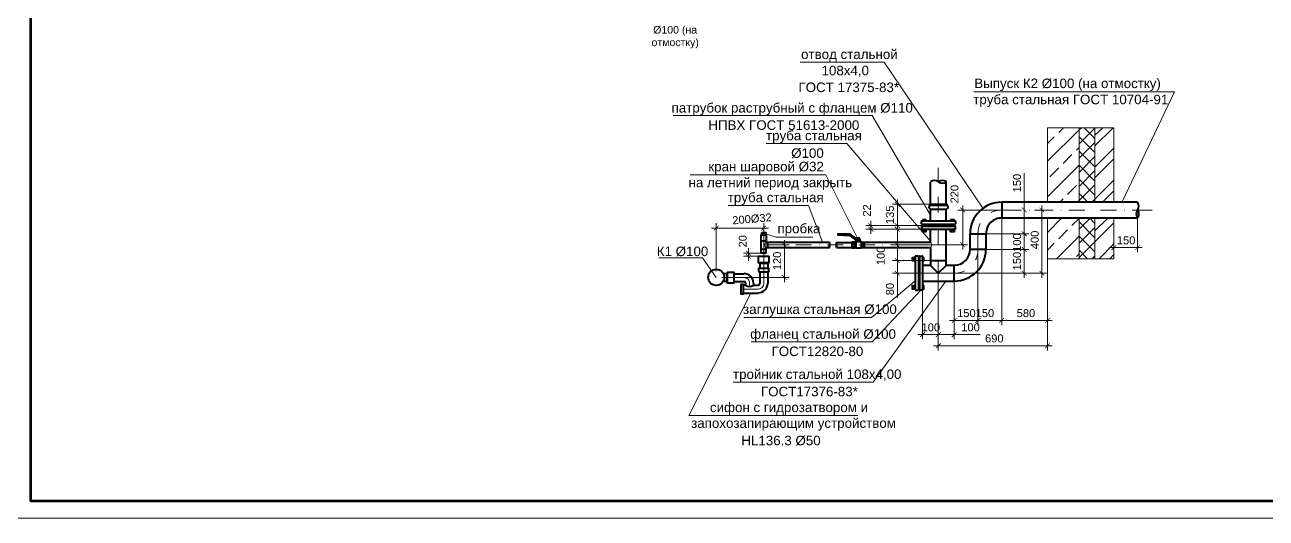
# Model space of a CAD drawing. Header units: millimetres. Extents: x -10178924 to 11692288, y -947381 to 58396.
# Drawn here: x -160827 to -124440, y -25808 to -11324 of the extents above; entities that cross this region are included whole.
import ezdxf

# ---------------------------------------------------------------- set-up
doc = ezdxf.new("R2010")
doc.units = ezdxf.units.MM
for name, color, linetype, true_color in [('PDF _!ВК_надписи', 7, 'Continuous', 0xffffff), ('PDF _PDF _АР_Стены_кирпич', 7, 'Continuous', 0x535353), ('PDF _PDF _АР_Стены_монолит', 7, 'Continuous', 0x535353), ('PDF _PDF _АР_Стены_утеплитель', 7, 'Continuous', 0x535353), ('PDF _PDF _АР_Штрих', 7, 'Continuous', 0x535353), ('PDF _PDF _ВК', 7, 'Continuous', 0x007eff), ('PDF _PDF _Выноски вода', 7, 'Continuous', 0x535353), ('PDF _PDF _КАНАЛИЗАЦИЯ', 7, 'Continuous', 0xb82d00)]:
    doc.layers.add(name, color=color, linetype=linetype, true_color=true_color)
doc.layers.add('PDF _0', color=7, linetype='Continuous', lineweight=9)
doc.layers.add('PDF _Текст', color=7, linetype='Continuous', lineweight=5)
for name, color, linetype in [('PDF _PDF _0', 7, 'Continuous'), ('PDF _PDF __надписи ВК', 7, 'Continuous'), ('PDF _PDF __привязка', 7, 'Continuous')]:
    doc.layers.add(name, color=color, linetype=linetype)
doc.styles.add('PDF ArialMT', font='arial.ttf')

msp = doc.modelspace()

# ---------------------------------------------------------------- linework, layer by layer
at = {"layer": 'PDF _!ВК_надписи', "color": 7, "linetype": 'Continuous', "lineweight": 60, "elevation": -2956.2}
msp.add_lwpolyline([(-44253.2, 57790.7), (-44253.2, -25308.1), (-160653.6, -25308.1), (-160653.6, 57790.7)], close=True, dxfattribs=at)
at = {"layer": 'PDF _0', "color": 18, "linetype": 'Continuous', "lineweight": 0, "true_color": 0x000000}
msp.add_line((-43753.6, -25807.6, -2956.2), (-162651.8, -25807.6, -2956.2), dxfattribs=at)
at = {"layer": 'PDF _PDF _0', "transparency": 33554559}
for points in [[(-135174.6, -16659.2, -2956.2), (-135332.4, -16532, -2956.2), (-135312, -16516.7, -2956.2)], [(-135189.9, -16669.4, -2956.2), (-135174.6, -16659.2, -2956.2), (-135332.4, -16532, -2956.2)], [(-133261.4, -16822, -2956.2), (-133414.1, -16699.9, -2956.2), (-133398.8, -16684.7, -2956.2)], [(-133271.6, -16837.3, -2956.2), (-133261.4, -16822, -2956.2), (-133414.1, -16699.9, -2956.2)], [(-131455, -16822, -2956.2), (-131607.7, -16699.9, -2956.2), (-131592.4, -16684.7, -2956.2)], [(-131470.3, -16837.3, -2956.2), (-131455, -16822, -2956.2), (-131607.7, -16699.9, -2956.2)], [(-130936, -16822, -2956.2), (-131088.7, -16699.9, -2956.2), (-131078.5, -16684.7, -2956.2)], [(-130951.3, -16837.3, -2956.2), (-130936, -16822, -2956.2), (-131088.7, -16699.9, -2956.2)], [(-140497, -17213.8, -2956.2), (-140619.2, -17366.5, -2956.2), (-140634.4, -17351.2, -2956.2)], [(-140481.8, -17229.1, -2956.2), (-140497, -17213.8, -2956.2), (-140619.2, -17366.5, -2956.2)], [(-139245.3, -17351.2, -2956.2), (-139230, -17366.5, -2956.2), (-139107.9, -17213.8, -2956.2)], [(-139230, -17366.5, -2956.2), (-139107.9, -17213.8, -2956.2), (-139092.7, -17229.1, -2956.2)], [(-136090.5, -17147.7, -2956.2), (-136110.9, -17157.9, -2956.2), (-135953.1, -17285.1, -2956.2)], [(-136110.9, -17157.9, -2956.2), (-135953.1, -17285.1, -2956.2), (-135968.4, -17300.3, -2956.2)], [(-135953.1, -17386.9, -2956.2), (-136110.9, -17259.6, -2956.2), (-136090.5, -17244.4, -2956.2)], [(-135968.4, -17402.1, -2956.2), (-135953.1, -17386.9, -2956.2), (-136110.9, -17259.6, -2956.2)], [(-135312, -17147.7, -2956.2), (-135332.4, -17157.9, -2956.2), (-135174.6, -17285.1, -2956.2)], [(-135332.4, -17157.9, -2956.2), (-135174.6, -17285.1, -2956.2), (-135189.9, -17300.3, -2956.2)], [(-135174.6, -17386.9, -2956.2), (-135332.4, -17259.6, -2956.2), (-135312, -17244.4, -2956.2)], [(-135189.9, -17402.1, -2956.2), (-135174.6, -17386.9, -2956.2), (-135332.4, -17259.6, -2956.2)], [(-131592.4, -17381.8, -2956.2), (-131607.7, -17397, -2956.2), (-131455, -17519.1, -2956.2)], [(-131455, -17519.1, -2956.2), (-131607.7, -17397, -2956.2), (-131592.4, -17381.8, -2956.2)], [(-131607.7, -17397, -2956.2), (-131455, -17519.1, -2956.2), (-131470.3, -17534.4, -2956.2)], [(-131470.3, -17534.4, -2956.2), (-131455, -17519.1, -2956.2), (-131607.7, -17397, -2956.2)], [(-138487.1, -17849.9, -2956.2), (-138639.8, -17722.7, -2956.2), (-138624.5, -17707.4, -2956.2)], [(-138497.3, -17865.2, -2956.2), (-138487.1, -17849.9, -2956.2), (-138639.8, -17722.7, -2956.2)], [(-135174.6, -17849.9, -2956.2), (-135332.4, -17722.7, -2956.2), (-135312, -17707.4, -2956.2)], [(-135312, -17707.4, -2956.2), (-135332.4, -17722.7, -2956.2), (-135174.6, -17849.9, -2956.2)], [(-135189.9, -17865.2, -2956.2), (-135174.6, -17849.9, -2956.2), (-135332.4, -17722.7, -2956.2)], [(-135332.4, -17722.7, -2956.2), (-135174.6, -17849.9, -2956.2), (-135189.9, -17865.2, -2956.2)], [(-133398.8, -17702.3, -2956.2), (-133414.1, -17717.6, -2956.2), (-133261.4, -17844.8, -2956.2)], [(-133414.1, -17717.6, -2956.2), (-133261.4, -17844.8, -2956.2), (-133271.6, -17860.1, -2956.2)], [(-128839.6, -17788.8, -2956.2), (-128961.7, -17941.5, -2956.2), (-128982.1, -17926.2, -2956.2)], [(-128824.4, -17799, -2956.2), (-128839.6, -17788.8, -2956.2), (-128961.7, -17941.5, -2956.2)], [(-128285, -17926.2, -2956.2), (-128274.8, -17941.5, -2956.2), (-128147.6, -17788.8, -2956.2)], [(-128274.8, -17941.5, -2956.2), (-128147.6, -17788.8, -2956.2), (-128132.3, -17799, -2956.2)], [(-139677.8, -17946.6, -2956.2), (-139693.1, -17966.9, -2956.2), (-139540.4, -18089, -2956.2)], [(-139693.1, -17966.9, -2956.2), (-139540.4, -18089, -2956.2), (-139555.7, -18104.3, -2956.2)], [(-139540.4, -18180.6, -2956.2), (-139693.1, -18058.5, -2956.2), (-139677.8, -18043.2, -2956.2)], [(-139555.7, -18195.9, -2956.2), (-139540.4, -18180.6, -2956.2), (-139693.1, -18058.5, -2956.2)], [(-135174.6, -18307.8, -2956.2), (-135332.4, -18185.7, -2956.2), (-135312, -18170.5, -2956.2)], [(-135312, -18170.5, -2956.2), (-135332.4, -18185.7, -2956.2), (-135174.6, -18307.8, -2956.2)], [(-135189.9, -18323.1, -2956.2), (-135174.6, -18307.8, -2956.2), (-135332.4, -18185.7, -2956.2)], [(-135332.4, -18185.7, -2956.2), (-135174.6, -18307.8, -2956.2), (-135189.9, -18323.1, -2956.2)], [(-131455, -17987.3, -2956.2), (-131607.7, -17860.1, -2956.2), (-131592.4, -17844.8, -2956.2)], [(-131592.4, -17844.8, -2956.2), (-131607.7, -17860.1, -2956.2), (-131455, -17987.3, -2956.2)], [(-131470.3, -17997.5, -2956.2), (-131455, -17987.3, -2956.2), (-131607.7, -17860.1, -2956.2)], [(-131607.7, -17860.1, -2956.2), (-131455, -17987.3, -2956.2), (-131470.3, -17997.5, -2956.2)], [(-135312, -18541.9, -2956.2), (-135332.4, -18557.2, -2956.2), (-135174.6, -18679.3, -2956.2)], [(-135332.4, -18557.2, -2956.2), (-135174.6, -18679.3, -2956.2), (-135189.9, -18694.6, -2956.2)], [(-131592.4, -18541.9, -2956.2), (-131607.7, -18557.2, -2956.2), (-131455, -18679.3, -2956.2)], [(-131607.7, -18557.2, -2956.2), (-131455, -18679.3, -2956.2), (-131470.3, -18694.6, -2956.2)], [(-131078.5, -18541.9, -2956.2), (-131088.7, -18557.2, -2956.2), (-130936, -18679.3, -2956.2)], [(-131088.7, -18557.2, -2956.2), (-130936, -18679.3, -2956.2), (-130951.3, -18694.6, -2956.2)], [(-138624.5, -18664, -2956.2), (-138639.8, -18679.3, -2956.2), (-138487.1, -18806.5, -2956.2)], [(-138639.8, -18679.3, -2956.2), (-138487.1, -18806.5, -2956.2), (-138497.3, -18821.8, -2956.2)], [(-133520.9, -19925.9, -2956.2), (-133643, -20078.6, -2956.2), (-133663.4, -20063.3, -2956.2)], [(-133505.6, -19941.2, -2956.2), (-133520.9, -19925.9, -2956.2), (-133643, -20078.6, -2956.2)], [(-132966.3, -20063.3, -2956.2), (-132951, -20078.6, -2956.2), (-132823.8, -19925.9, -2956.2)], [(-132823.8, -19925.9, -2956.2), (-132951, -20078.6, -2956.2), (-132961.2, -20063.3, -2956.2)], [(-132951, -20078.6, -2956.2), (-132823.8, -19925.9, -2956.2), (-132808.5, -19941.2, -2956.2)], [(-132808.5, -19941.2, -2956.2), (-132823.8, -19925.9, -2956.2), (-132951, -20078.6, -2956.2)], [(-132269.2, -20063.3, -2956.2), (-132253.9, -20078.6, -2956.2), (-132131.8, -19925.9, -2956.2)], [(-132131.8, -19925.9, -2956.2), (-132253.9, -20078.6, -2956.2), (-132269.2, -20063.3, -2956.2)], [(-132253.9, -20078.6, -2956.2), (-132131.8, -19925.9, -2956.2), (-132116.5, -19941.2, -2956.2)], [(-132116.5, -19941.2, -2956.2), (-132131.8, -19925.9, -2956.2), (-132253.9, -20078.6, -2956.2)], [(-130925.8, -20063.3, -2956.2), (-130910.6, -20078.6, -2956.2), (-130788.5, -19925.9, -2956.2)], [(-130910.6, -20078.6, -2956.2), (-130788.5, -19925.9, -2956.2), (-130773.2, -19941.2, -2956.2)], [(-134452.1, -20343.2, -2956.2), (-134574.2, -20495.8, -2956.2), (-134589.5, -20480.6, -2956.2)], [(-134431.7, -20358.5, -2956.2), (-134452.1, -20343.2, -2956.2), (-134574.2, -20495.8, -2956.2)], [(-133989, -20343.2, -2956.2), (-134111.2, -20495.8, -2956.2), (-134126.4, -20480.6, -2956.2)], [(-134126.4, -20480.6, -2956.2), (-134111.2, -20495.8, -2956.2), (-133989, -20343.2, -2956.2)], [(-133968.7, -20358.5, -2956.2), (-133989, -20343.2, -2956.2), (-134111.2, -20495.8, -2956.2)], [(-134111.2, -20495.8, -2956.2), (-133989, -20343.2, -2956.2), (-133968.7, -20358.5, -2956.2)], [(-133663.4, -20480.6, -2956.2), (-133643, -20495.8, -2956.2), (-133520.9, -20343.2, -2956.2)], [(-133643, -20495.8, -2956.2), (-133520.9, -20343.2, -2956.2), (-133505.6, -20358.5, -2956.2)], [(-133989, -20668.8, -2956.2), (-134111.2, -20821.5, -2956.2), (-134126.4, -20806.2, -2956.2)], [(-133968.7, -20684.1, -2956.2), (-133989, -20668.8, -2956.2), (-134111.2, -20821.5, -2956.2)], [(-130925.8, -20806.2, -2956.2), (-130910.6, -20821.5, -2956.2), (-130788.5, -20668.8, -2956.2)], [(-130910.6, -20821.5, -2956.2), (-130788.5, -20668.8, -2956.2), (-130773.2, -20684.1, -2956.2)]]:
    msp.add_solid(points, dxfattribs=at)
at = {"layer": 'PDF _PDF __надписи ВК', "lineweight": 13, "elevation": -2956.2}
for points in [[(-132742.4, -16710.1), (-135637.7, -12425.7), (-135729.3, -12425.7), (-138095.3, -12425.7)], [(-128656.4, -16521.8), (-127131.5, -13295.8), (-128417.3, -13295.8), (-133012.1, -13295.8)], [(-134279.1, -16908.5), (-135993.8, -13987.8), (-136085.4, -13987.8), (-141825.1, -13987.8)], [(-134279.1, -17671.8), (-136731.7, -14807.1), (-136823.2, -14807.1), (-139092.7, -14807.1)], [(-136416.2, -17585.3), (-137347.4, -15733.1), (-137438.9, -15733.1), (-141326.4, -15733.1)], [(-137444, -17707.4), (-137851.1, -16623.6), (-137942.7, -16623.6), (-140207, -16623.6)], [(-139107.9, -17458.1), (-138812.8, -17554.8), (-138721.2, -17554.8), (-137729, -17554.8)], [(-140558.1, -18740.4), (-140965.2, -18160.3), (-141056.8, -18160.3), (-142247.4, -18160.3)], [(-133826.2, -18852.3), (-135963.3, -21818.8), (-136054.9, -21818.8), (-140059.4, -21818.8)], [(-134726.8, -18837), (-136009.1, -19920.9), (-136105.8, -19920.9), (-139754.1, -19920.9)], [(-139545.5, -19198.3), (-141367.2, -22790.7), (-141275.6, -22790.7), (-136411.1, -22790.7)], [(-134558.9, -19116.9), (-135993.8, -20628.1), (-136085.4, -20628.1), (-139540.4, -20628.1)]]:
    msp.add_lwpolyline(points, dxfattribs=at)
at = {"layer": 'PDF _PDF __привязка', "lineweight": 9, "elevation": -2956.2}
for points in [[(-131531.4, -15682.3), (-131531.4, -16761)], [(-134233.3, -16593.1), (-135393.4, -16593.1)], [(-135250.9, -16455.7), (-135250.9, -17361.4)], [(-133332.6, -16623.6), (-133332.6, -17921.1)], [(-132192.8, -16532), (-132192.8, -20144.7), (-132192.8, -18262)], [(-131531.4, -16623.6), (-131531.4, -17595.5)], [(-131012.3, -16623.6), (-131012.3, -18755.6)], [(-136029.5, -17081.6), (-136029.5, -17218.9), (-136029.5, -17325.8), (-136029.5, -17463.2)], [(-132192.8, -16761), (-133475.1, -16761)], [(-131663.7, -16761), (-131668.7, -16761)], [(-131231.1, -16761), (-130875, -16761)], [(-128900.7, -16995), (-128900.7, -18002.5)], [(-128208.7, -16995), (-128208.7, -18002.5)], [(-140700.6, -17290.2), (-139031.6, -17290.2)], [(-140558.1, -18557.2), (-140558.1, -17147.7)], [(-139169, -17936.4), (-139169, -17147.7)], [(-136171.9, -17218.9), (-134233.3, -17218.9), (-135393.4, -17218.9)], [(-134233.3, -17325.8), (-136171.9, -17325.8)], [(-134915.1, -17325.8), (-135393.4, -17325.8)], [(-135250.9, -17926.2), (-135250.9, -17183.3)], [(-131394, -17458.1), (-132701.7, -17458.1), (-131394, -17458.1)], [(-131531.4, -17320.7), (-131531.4, -18058.5)], [(-138746.6, -17783.7), (-138421, -17783.7)], [(-138558.4, -18882.8), (-138558.4, -17646.4)], [(-134915.1, -17783.7), (-135393.4, -17783.7), (-134528.4, -17783.7)], [(-135250.9, -18389.3), (-135250.9, -17646.4)], [(-134243.5, -17783.7), (-133195.3, -17783.7)], [(-131531.4, -18755.6), (-131531.4, -17783.7)], [(-130849.5, -17809.2), (-130849.5, -20882.6)], [(-139169, -18028), (-139759.2, -18028)], [(-139169, -18119.6), (-139759.2, -18119.6)], [(-139616.8, -17885.5), (-139616.8, -18028), (-139616.8, -18119.6), (-139616.8, -18257)], [(-135250.9, -18755.6), (-135250.9, -18109.4)], [(-132890, -17921.1), (-131394, -17921.1), (-132701.7, -17921.1)], [(-132890, -18043.2), (-132890, -20144.7), (-132890, -18323.1)], [(-130849.5, -18190.8), (-130849.5, -20144.7)], [(-129043.2, -17865.2), (-128071.3, -17865.2)], [(-135393.4, -18246.8), (-134233.3, -18246.8), (-135393.4, -18246.8)], [(-140374.9, -18740.4), (-138421, -18740.4)], [(-134233.3, -18618.2), (-135393.4, -18618.2)], [(-135250.9, -19335.7), (-135250.9, -18618.2)], [(-134513.1, -18735.3), (-134513.1, -20556.9)], [(-134050.1, -18618.2), (-134050.1, -20882.6)], [(-134050.1, -20556.9), (-134050.1, -18735.3), (-134050.1, -20556.9)], [(-133582, -18618.2), (-131394, -18618.2)], [(-133582, -20144.7), (-133582, -18735.3), (-133582, -20556.9)], [(-131531.4, -18618.2), (-130875, -18618.2)], [(-133724.4, -20002.3), (-132747.5, -20002.3)], [(-133027.3, -20002.3), (-132055.5, -20002.3)], [(-132330.2, -20002.3), (-130712.1, -20002.3)], [(-133907.6, -20419.5), (-134650.5, -20419.5)], [(-133444.6, -20419.5), (-134187.5, -20419.5)], [(-132823.8, -20419.5), (-133582, -20419.5)], [(-134187.5, -20745.2), (-130712.1, -20745.2)]]:
    msp.add_lwpolyline(points, dxfattribs=at)
at = {"layer": 'PDF _PDF __привязка', "lineweight": 13, "elevation": -2956.2}
msp.add_lwpolyline([(-132192.8, -18618.2), (-131516.1, -18618.2)], dxfattribs=at)
at = {"layer": 'PDF _PDF _АР_Стены_кирпич', "lineweight": 9, "elevation": -2956.2}
for points in [[(-128900.7, -14344), (-128900.7, -16532)], [(-128900.7, -16995), (-128900.7, -18190.8)]]:
    msp.add_lwpolyline(points, dxfattribs=at)
at = {"layer": 'PDF _PDF _АР_Стены_монолит', "lineweight": 9, "elevation": -2956.2}
for points in [[(-128900.7, -14344), (-130849.5, -14344), (-130849.5, -16532)], [(-129923.4, -14344), (-129923.4, -16532)], [(-130849.5, -16995), (-130849.5, -18190.8), (-128900.7, -18190.8)], [(-129923.4, -16995), (-129923.4, -18190.8)]]:
    msp.add_lwpolyline(points, dxfattribs=at)
at = {"layer": 'PDF _PDF _АР_Стены_утеплитель', "lineweight": 9, "elevation": -2956.2}
for points in [[(-129460.4, -14344), (-129460.4, -16532)], [(-129460.4, -16995), (-129460.4, -18190.8)]]:
    msp.add_lwpolyline(points, dxfattribs=at)
at = {"layer": 'PDF _PDF _АР_Штрих', "lineweight": 9, "elevation": -2956.2}
for points in [[(-130849.5, -15331.2), (-129923.4, -14405.1), (-129857.3, -14344)], [(-130518.8, -14481.4), (-130381.4, -14344)], [(-129923.4, -14822.3), (-129460.4, -14359.3)], [(-129460.4, -14659.5), (-129775.9, -14344)], [(-129460.4, -14567.9), (-129231.4, -14344)], [(-129460.4, -14878.3), (-128921, -14344)], [(-130849.5, -14812.1), (-130651.1, -14613.7)], [(-129460.4, -15076.7), (-129923.4, -14613.7)], [(-129923.4, -15239.6), (-129460.4, -14776.5)], [(-130391.6, -15392.2), (-130132.1, -15132.7)], [(-129999.8, -15005.5), (-129923.4, -14929.2)], [(-129460.4, -15494), (-129923.4, -15030.9)], [(-129923.4, -15656.8), (-129460.4, -15193.8)], [(-129460.4, -15504.2), (-128900.7, -14944.4)], [(-129460.4, -15814.5), (-128900.7, -15259.9)], [(-130849.5, -16374.3), (-129923.4, -15448.2), (-129460.4, -15911.2)], [(-130778.3, -15784), (-130518.8, -15524.5)], [(-129923.4, -16074.1), (-129460.4, -15605.9)], [(-129460.4, -16323.4), (-129923.4, -15860.3)], [(-129546.9, -16532), (-129460.4, -16440.4), (-128900.7, -15885.8)], [(-130259.3, -16303), (-129999.8, -16043.5)], [(-129964.1, -16532), (-129923.4, -16486.2), (-129460.4, -16023.2)], [(-129669, -16532), (-129923.4, -16277.6)], [(-129236.5, -16532), (-128900.7, -16196.2)], [(-130483.2, -16532), (-130391.6, -16435.3)], [(-130849.5, -17417.4), (-130427.2, -16995)], [(-130132.1, -17213.8), (-129923.4, -17005.2)], [(-129923.4, -17320.7), (-129592.7, -16995)], [(-129460.4, -17157.9), (-129623.2, -16995)], [(-129460.4, -17376.7), (-129073.7, -16995)], [(-130518.8, -17605.7), (-130259.3, -17346.1)], [(-129460.4, -17575.1), (-129923.4, -17112.1)], [(-129923.4, -18155.2), (-129460.4, -17692.2), (-128900.7, -17137.5)], [(-129923.4, -17737.9), (-129460.4, -17274.9)], [(-130849.5, -17936.4), (-130651.1, -17737.9)], [(-130584.9, -18190.8), (-129923.4, -17529.3)], [(-129460.4, -17992.4), (-129923.4, -17524.2)], [(-129338.3, -18190.8), (-128900.7, -17758.3)], [(-129999.8, -18124.7), (-129923.4, -18048.3)], [(-129674.1, -18190.8), (-129923.4, -17941.5)], [(-129546.9, -18190.8), (-129460.4, -18109.4)], [(-129022.8, -18190.8), (-128900.7, -18068.7)]]:
    msp.add_lwpolyline(points, dxfattribs=at)
at = {"layer": 'PDF _PDF _ВК', "lineweight": 20, "elevation": -2956.2}
msp.add_lwpolyline([(-139092.7, -17707.4), (-139169, -17783.7), (-139092.7, -17860.1)], dxfattribs=at)
at = {"layer": 'PDF _PDF _ВК', "lineweight": 20}
msp.add_arc((-134342.7, -17781.2, -2956.2), 99.2, 310.80886, 49.19114, dxfattribs=at)
at = {"layer": 'PDF _PDF _Выноски вода', "lineweight": 18, "elevation": -2956.2}
for points in [[(-134050.1, -15911.2), (-134050.1, -15519.4)], [(-134050.1, -16837.3), (-134050.1, -16374.3)], [(-132498.1, -16832.2), (-132442.2, -16806.8), (-132360.8, -16781.3), (-132274.3, -16766.1), (-132192.8, -16761), (-131612.8, -16761)], [(-131149.7, -16761), (-130686.7, -16761)], [(-130223.7, -16761), (-129755.5, -16761)], [(-129292.5, -16761), (-128829.4, -16761)], [(-128366.4, -16761), (-127786.3, -16761)], [(-134050.1, -17763.4), (-134050.1, -17300.3)], [(-132961.2, -18221.3), (-132935.7, -18170.5), (-132910.3, -18089), (-132895, -18007.6), (-132890, -17921.1), (-132890, -17458.1), (-132884.9, -17371.6), (-132869.6, -17290.2), (-132844.2, -17208.8), (-132818.7, -17152.8)], [(-139169, -17783.7), (-138695.8, -17783.7)], [(-138227.6, -17783.7), (-137764.6, -17783.7)], [(-137301.6, -17783.7), (-136838.5, -17783.7)], [(-136375.5, -17783.7), (-135912.4, -17783.7)], [(-135449.4, -17783.7), (-134986.4, -17783.7)], [(-134523.3, -17783.7), (-134050.1, -17783.7)], [(-139169, -17905.9), (-139169, -18272.2)], [(-139169, -18333.3), (-139169, -18918.4)], [(-135210.2, -18618.2), (-133582, -18618.2), (-133500.6, -18613.1), (-133419.1, -18597.9), (-133337.7, -18572.4), (-133281.8, -18547)], [(-134050.1, -18618.2), (-134050.1, -18231.5)], [(-140395.3, -18740.4), (-139744, -18740.4)], [(-139586.2, -18908.3), (-139586.2, -19010)], [(-139331.8, -19086.4), (-139764.3, -19086.4)]]:
    msp.add_lwpolyline(points, dxfattribs=at)
at = {"layer": 'PDF _PDF _Выноски вода', "lineweight": 0, "elevation": -2956.2}
for points in [[(-131378.7, -16761), (-131383.8, -16761), (-131378.7, -16761)], [(-130452.6, -16761), (-130457.7, -16761), (-130452.6, -16761)], [(-129526.5, -16761), (-129531.6, -16761), (-129526.5, -16761)], [(-128595.4, -16761), (-128600.5, -16761), (-128595.4, -16761)], [(-138461.7, -17783.7), (-138466.8, -17783.7), (-138461.7, -17783.7)], [(-137535.6, -17783.7), (-137540.7, -17783.7), (-137535.6, -17783.7)], [(-136604.5, -17783.7), (-136609.5, -17783.7), (-136604.5, -17783.7)], [(-135678.4, -17783.7), (-135683.5, -17783.7), (-135678.4, -17783.7)], [(-134752.3, -17783.7), (-134757.4, -17783.7), (-134752.3, -17783.7)]]:
    msp.add_lwpolyline(points, dxfattribs=at)
at = {"layer": 'PDF _PDF _Выноски вода', "lineweight": 18}
for centre, radius, start, end in [((-139741.4, -18905.7, -2956.2), 160.3, 359.67117, 90.32915), ((-139327.9, -18915.3, -2956.2), 165.4, 271.23045, 359.74734)]:
    msp.add_arc(centre, radius, start, end, dxfattribs=at)
at = {"layer": 'PDF _PDF _Выноски вода', "transparency": 33554559}
for points in [[(-134045, -16145.3, -2956.2), (-134050.1, -16145.3, -2956.2), (-134050.1, -16140.2, -2956.2)], [(-134050.1, -16140.2, -2956.2), (-134045, -16140.2, -2956.2), (-134045, -16145.3, -2956.2)], [(-134045, -16145.3, -2956.2), (-134045, -16145.3, -2956.2), (-134050.1, -16145.3, -2956.2)], [(-134050.1, -17066.3, -2956.2), (-134050.1, -17071.4, -2956.2), (-134045, -17071.4, -2956.2)], [(-134050.1, -17066.3, -2956.2), (-134045, -17066.3, -2956.2), (-134045, -17071.4, -2956.2)], [(-134050.1, -17071.4, -2956.2), (-134045, -17071.4, -2956.2), (-134050.1, -17076.5, -2956.2)], [(-132681.3, -16969.6, -2956.2), (-132686.4, -16969.6, -2956.2), (-132686.4, -16964.5, -2956.2)], [(-132686.4, -16964.5, -2956.2), (-132681.3, -16964.5, -2956.2), (-132681.3, -16969.6, -2956.2)], [(-132681.3, -16969.6, -2956.2), (-132681.3, -16969.6, -2956.2), (-132686.4, -16969.6, -2956.2)], [(-131378.7, -16761, -2956.2), (-131378.7, -16761, -2956.2), (-131383.8, -16761, -2956.2)], [(-131383.8, -16761, -2956.2), (-131378.7, -16761, -2956.2), (-131383.8, -16766.1, -2956.2)], [(-130452.6, -16761, -2956.2), (-130452.6, -16761, -2956.2), (-130457.7, -16761, -2956.2)], [(-130457.7, -16761, -2956.2), (-130452.6, -16761, -2956.2), (-130452.6, -16766.1, -2956.2)], [(-129526.5, -16761, -2956.2), (-129526.5, -16761, -2956.2), (-129531.6, -16761, -2956.2)], [(-129531.6, -16761, -2956.2), (-129526.5, -16761, -2956.2), (-129526.5, -16766.1, -2956.2)], [(-128595.4, -16761, -2956.2), (-128595.4, -16761, -2956.2), (-128600.5, -16761, -2956.2)], [(-128600.5, -16761, -2956.2), (-128595.4, -16761, -2956.2), (-128600.5, -16766.1, -2956.2)], [(-138461.7, -17783.7, -2956.2), (-138461.7, -17783.7, -2956.2), (-138466.8, -17783.7, -2956.2)], [(-138466.8, -17783.7, -2956.2), (-138461.7, -17783.7, -2956.2), (-138461.7, -17788.8, -2956.2)], [(-137535.6, -17783.7, -2956.2), (-137535.6, -17783.7, -2956.2), (-137540.7, -17783.7, -2956.2)], [(-137540.7, -17783.7, -2956.2), (-137535.6, -17783.7, -2956.2), (-137535.6, -17788.8, -2956.2)], [(-136604.5, -17783.7, -2956.2), (-136604.5, -17783.7, -2956.2), (-136609.5, -17783.7, -2956.2)], [(-136609.5, -17783.7, -2956.2), (-136604.5, -17783.7, -2956.2), (-136609.5, -17788.8, -2956.2)], [(-135678.4, -17783.7, -2956.2), (-135678.4, -17783.7, -2956.2), (-135683.5, -17783.7, -2956.2)], [(-135683.5, -17783.7, -2956.2), (-135678.4, -17783.7, -2956.2), (-135683.5, -17788.8, -2956.2)], [(-134752.3, -17783.7, -2956.2), (-134752.3, -17783.7, -2956.2), (-134757.4, -17783.7, -2956.2)], [(-134757.4, -17783.7, -2956.2), (-134752.3, -17783.7, -2956.2), (-134752.3, -17788.8, -2956.2)], [(-134045, -17997.5, -2956.2), (-134050.1, -17997.5, -2956.2), (-134050.1, -17992.4, -2956.2)], [(-134050.1, -17992.4, -2956.2), (-134045, -17992.4, -2956.2), (-134045, -17997.5, -2956.2)], [(-134045, -17997.5, -2956.2), (-134045, -17997.5, -2956.2), (-134050.1, -17997.5, -2956.2)], [(-133088.4, -18414.7, -2956.2), (-133093.5, -18414.7, -2956.2), (-133093.5, -18409.6, -2956.2)], [(-133093.5, -18409.6, -2956.2), (-133088.4, -18409.6, -2956.2), (-133088.4, -18414.7, -2956.2)], [(-133088.4, -18414.7, -2956.2), (-133088.4, -18414.7, -2956.2), (-133093.5, -18414.7, -2956.2)]]:
    msp.add_solid(points, dxfattribs=at)
at = {"layer": 'PDF _PDF _КАНАЛИЗАЦИЯ', "lineweight": 40, "elevation": -2956.2}
for points in [[(-133810.9, -15931.8, 0.3145884), (-134041.1, -15932.6, 0.3250467), (-134282.5, -15937.2)], [(-136251, -17746.9, 0.2369747), (-136222.8, -17707.4), (-136222.8, -17783.7), (-136222.8, -17865.2), (-136233, -17870.2), (-136309.3, -17870.2), (-136309.3, -17880.4), (-136456.9, -17880.4), (-136456.9, -17783.7), (-136456.9, -17687.1), (-136309.3, -17687.1), (-136309.3, -17702.3), (-136233, -17702.3), (-136222.8, -17707.4), (-134279.1, -17707.4), (-134279.1, -17325.8)], [(-136251, -17820.6, -0.2369775), (-136222.8, -17860.1), (-134279.1, -17860.1), (-134279.1, -18389.3), (-134513.1, -18389.3), (-134513.1, -18852.3), (-133582, -18852.3), (-133582, -18389.3), (-133816, -18389.3), (-133816, -17325.8)], [(-139092.7, -18028), (-139092.7, -17860.1), (-137240.5, -17860.1, -0.2823441), (-137240.1, -17783.9)], [(-137240, -17853.3, 0.2596269), (-137239.3, -17781.5, 0.2557413), (-137238.5, -17707.1)], [(-139020, -18554.1, -0.4142136), (-139046.9, -18582.6), (-139286, -18582.6), (-139286, -18918.4)]]:
    msp.add_lwpolyline(points, format="xyb", dxfattribs=at)
for points in [[(-134279.1, -16593.1), (-134279.1, -15941.8)], [(-133816, -16593.1), (-133816, -15941.8)], [(-134284.2, -16735.5), (-133810.9, -16735.5)], [(-134279.1, -17081.6), (-134279.1, -16735.5)], [(-133816, -17081.6), (-133816, -16735.5)], [(-128208.7, -16532), (-131231.1, -16532), (-131719.6, -16532), (-132192.8, -16532), (-132192.8, -16995), (-131719.6, -16995), (-131231.1, -16995), (-128208.7, -16990)], [(-134543.7, -17163), (-134543.7, -17096.8)], [(-134533.5, -17081.6), (-133561.6, -17081.6)], [(-134487.7, -17051), (-134487.7, -17081.6)], [(-134436.8, -17051), (-134436.8, -17081.6)], [(-133658.3, -17051), (-133658.3, -17081.6)], [(-133607.4, -17051), (-133607.4, -17081.6)], [(-133546.3, -17096.8), (-133546.3, -17163)], [(-134543.7, -17244.4), (-134543.7, -17310.5)], [(-134533.5, -17178.2), (-133561.6, -17178.2)], [(-134533.5, -17234.2), (-133561.6, -17234.2)], [(-134533.5, -17325.8), (-133561.6, -17325.8)], [(-134503, -17178.2), (-134503, -17234.2)], [(-134431.7, -17397), (-134492.8, -17397), (-134497.9, -17397)], [(-134487.7, -17397), (-134487.7, -17351.2)], [(-134426.6, -17178.2), (-134426.6, -17234.2)], [(-133678.6, -17234.2), (-133688.8, -17218.9), (-134406.3, -17218.9), (-134416.5, -17234.2)], [(-134391, -17218.9), (-134391, -17178.2)], [(-133704.1, -17218.9), (-133704.1, -17178.2)], [(-133668.5, -17178.2), (-133668.5, -17234.2)], [(-133602.3, -17397), (-133663.4, -17397), (-133668.5, -17397)], [(-133658.3, -17397), (-133658.3, -17351.2)], [(-133597.2, -17178.2), (-133597.2, -17234.2)], [(-133546.3, -17310.5), (-133546.3, -17244.4)], [(-133118.9, -17921.1), (-133118.9, -17458.1), (-132655.9, -17458.1), (-132655.9, -17921.1)], [(-139097.7, -18028), (-139245.3, -18028), (-139245.3, -17488.6), (-139092.7, -17488.6), (-139092.7, -17707.4), (-137240.5, -17707.4)], [(-139245.3, -17666.7), (-139092.7, -17666.7)], [(-139046.9, -17860.1), (-139046.9, -17707.4)], [(-137031.9, -17712.5), (-136584.1, -17712.5)], [(-136365.3, -17615.8), (-136365.3, -17585.3), (-136477.2, -17585.3), (-136629.9, -17473.4), (-136991.2, -17473.4), (-136991.2, -17493.7), (-136640.1, -17509), (-136467.1, -17646.4), (-136456.9, -17646.4)], [(-136568.8, -17748.1), (-136517.9, -17748.1)], [(-136568.8, -17819.4), (-136517.9, -17819.4)], [(-136431.4, -17661.6), (-136456.9, -17661.6), (-136456.9, -17615.8), (-136355.1, -17615.8), (-136355.1, -17661.6), (-136375.5, -17661.6)], [(-136375.5, -17687.1), (-136375.5, -17661.6), (-136431.4, -17661.6), (-136431.4, -17687.1)], [(-136309.3, -17702.3), (-136309.3, -17783.7), (-136309.3, -17870.2)], [(-136309.3, -17748.1), (-136248.3, -17748.1)], [(-136309.3, -17819.4), (-136248.3, -17819.4)], [(-139301.3, -18333.3), (-139316.5, -18312.9), (-139316.5, -18119.6), (-139021.4, -18119.6), (-139021.4, -18312.9), (-139316.5, -18312.9)], [(-139245.3, -17905.9), (-139092.7, -17905.9)], [(-137031.9, -17860.1), (-136584.1, -17860.1)], [(-134803.2, -18236.6), (-134808.3, -18231.5), (-134808.3, -18175.5), (-134803.2, -18170.5)], [(-134803.2, -18175.5), (-134757.4, -18175.5)], [(-134726.8, -18129.8), (-134726.8, -19101.6)], [(-134650.5, -18119.6), (-134716.7, -18119.6)], [(-134635.3, -18129.8), (-134635.3, -19101.6)], [(-134604.7, -18129.8), (-134604.7, -19101.6)], [(-134594.6, -18119.6), (-134523.3, -18119.6)], [(-134513.1, -18129.8), (-134513.1, -19101.6)], [(-134477.5, -18175.5), (-134513.1, -18175.5)], [(-132661, -17921.1), (-133124, -17921.1)], [(-139021.4, -18557.2), (-139021.4, -18475.8), (-139316.5, -18475.8), (-139316.5, -18557.2)], [(-139041.8, -18333.3), (-139296.2, -18333.3)], [(-139286, -18333.3), (-139286, -18475.8)], [(-139051.9, -18333.3), (-139051.9, -18475.8)], [(-139021.4, -18312.9), (-139036.7, -18333.3)], [(-134635.3, -18989.7), (-134625.1, -18974.4), (-134625.1, -18262), (-134635.3, -18246.8)], [(-134604.7, -18989.7), (-134614.9, -18974.4), (-134614.9, -18262), (-134604.7, -18246.8)], [(-134477.5, -18231.5), (-134513.1, -18231.5)], [(-134279.1, -18246.8), (-133816, -18246.8)], [(-134279.1, -18389.3), (-134050.1, -18618.2), (-133816, -18389.3)], [(-140252.8, -18862.5), (-140359.7, -18862.5)], [(-140252.8, -18633.5), (-140349.5, -18633.5)], [(-140252.8, -18618.2), (-140252.8, -18872.7)], [(-140247.7, -18877.7), (-140237.5, -18898.1), (-140039.1, -18898.1), (-140039.1, -18597.9), (-140237.5, -18597.9), (-140237.5, -18898.1)], [(-140237.5, -18597.9), (-140247.7, -18618.2)], [(-140039.1, -18633.5), (-139744, -18633.5)], [(-140039.1, -18862.5), (-139744, -18862.5)], [(-139703.3, -18908.3), (-139703.3, -18969.3), (-139764.3, -18969.3)], [(-139469.2, -18908.3), (-139469.2, -18969.3), (-139331.8, -18969.3)], [(-139051.9, -18582.6), (-139051.9, -18918.4)], [(-139764.3, -19198.3), (-139331.8, -19198.3)], [(-134803.2, -19066), (-134808.3, -19060.9), (-134808.3, -18999.9), (-134803.2, -18999.9)], [(-134803.2, -19004.9), (-134757.4, -19004.9)], [(-134716.7, -19116.9), (-134650.5, -19116.9)], [(-134523.3, -19116.9), (-134594.6, -19116.9)], [(-134477.5, -19004.9), (-134513.1, -19004.9)], [(-134477.5, -19055.8), (-134513.1, -19055.8)]]:
    msp.add_lwpolyline(points, dxfattribs=at)
for points in [[(-133800.8, -16623.6), (-134299.4, -16623.6), (-134299.4, -16593.1), (-133800.8, -16593.1)], [(-134513.1, -17051), (-134513.1, -17081.6), (-134411.4, -17081.6), (-134411.4, -17051)], [(-133688.8, -17051), (-133688.8, -17081.6), (-133582, -17081.6), (-133582, -17051)], [(-139225, -17422.5), (-139107.9, -17422.5), (-139107.9, -17488.6), (-139225, -17488.6)], [(-134401.2, -17336), (-134523.3, -17336), (-134523.3, -17325.8), (-134401.2, -17325.8)], [(-134411.4, -17336), (-134411.4, -17351.2), (-134518.2, -17351.2), (-134518.2, -17336)], [(-134411.4, -17351.2), (-134411.4, -17397), (-134513.1, -17397), (-134513.1, -17351.2)], [(-133571.8, -17336), (-133693.9, -17336), (-133693.9, -17325.8), (-133571.8, -17325.8)], [(-133576.9, -17336), (-133576.9, -17351.2), (-133688.8, -17351.2), (-133688.8, -17336)], [(-133582, -17351.2), (-133582, -17397), (-133688.8, -17397), (-133688.8, -17351.2)], [(-136579, -17870.2), (-136497.6, -17870.2), (-136497.6, -17783.7), (-136497.6, -17702.3), (-136579, -17702.3), (-136584.1, -17707.4), (-136584.1, -17783.7), (-136584.1, -17865.2)], [(-134757.4, -18251.9), (-134803.2, -18251.9), (-134803.2, -18150.1), (-134757.4, -18150.1)], [(-134742.1, -18257), (-134757.4, -18257), (-134757.4, -18150.1), (-134742.1, -18150.1)], [(-134742.1, -18262), (-134742.1, -18139.9), (-134726.8, -18139.9), (-134726.8, -18262)], [(-134477.5, -18150.1), (-134513.1, -18150.1), (-134513.1, -18251.9), (-134477.5, -18251.9)], [(-139764.3, -18943.9), (-139835.6, -18943.9), (-139835.6, -19223.7), (-139764.3, -19223.7)], [(-134757.4, -19086.4), (-134803.2, -19086.4), (-134803.2, -18979.5), (-134757.4, -18979.5)], [(-134742.1, -19086.4), (-134757.4, -19086.4), (-134757.4, -18974.4), (-134742.1, -18974.4)], [(-134742.1, -19091.5), (-134742.1, -18969.3), (-134726.8, -18969.3), (-134726.8, -19091.5)], [(-134477.5, -18979.5), (-134513.1, -18979.5), (-134513.1, -19086.4), (-134477.5, -19086.4)]]:
    msp.add_lwpolyline(points, close=True, dxfattribs=at)
at = {"layer": 'PDF _PDF _КАНАЛИЗАЦИЯ', "lineweight": 40}
msp.add_circle((-140559.3, -18737.2, -2956.2), 236.6, dxfattribs=at)
for centre, radius, start, end in [((-133928.9, -15770.6, -2956.2), 201, 235.25023, 305.09584), ((-134261.3, -16671.9, -2956.2), 63.6, 122.27358, 250.61861), ((-133827.1, -16671.3, -2956.2), 63.6, 289.14372, 61.27073), ((-132192.8, -17458.1, -2956.2), 926.1, 89.84301, 179.84218), ((-128384.2, -16646.5, -2956.2), 211.2, 325.66591, 34.33409), ((-134530.9, -17094.3, -2956.2), 12.7, 89.99807, 179.99634), ((-133557.4, -17093.6, -2956.2), 12.7, 0.00556, 89.99444), ((-132190.3, -17455.5, -2956.2), 460.5, 89.99997, 180.00003), ((-128046.5, -16874.8, -2956.2), 201, 145.07445, 214.92555), ((-128369, -16875.5, -2956.2), 201, 325.07484, 34.92516), ((-134530.9, -17241.8, -2956.2), 12.7, 89.99807, 179.99634), ((-134530.9, -17308, -2956.2), 12.7, 180.00366, 270.00193), ((-134529.4, -17159.8, -2956.2), 12.7, 180.00556, 269.99444), ((-133559.1, -17308, -2956.2), 12.7, 269.99807, 359.99634), ((-133557.4, -17159.8, -2956.2), 12.7, 270.00556, 359.99444), ((-133557.4, -17241.2, -2956.2), 12.7, 0.00556, 89.99444), ((-136963.2, -17745.6, -2956.2), 78.9, 151.31176, 208.68824), ((-136966.8, -17821.3, -2956.2), 73.8, 150.89173, 209.10827), ((-137094, -17821.3, -2956.2), 68.7, 328.46923, 31.53077), ((-136535.8, -17781.2, -2956.2), 48.3, 134.12586, 226.92278), ((-136524.1, -17704.3, -2956.2), 58.5, 177.32491, 222.62142), ((-136524.1, -17856.9, -2956.2), 58.5, 136.21403, 181.49966), ((-136551, -17857.5, -2956.2), 53.4, 5.03706, 49.29507), ((-136549.5, -17704.3, -2956.2), 53.4, 309.85294, 354.10029), ((-136534.3, -17780.6, -2956.2), 43.3, 304.29942, 56.40377), ((-136493.5, -17648.3, -2956.2), 48.3, 265.93506, 312.36322), ((-136259.5, -17780.6, -2956.2), 38.2, 283.69997, 76.22311), ((-136495.1, -17913.5, -2956.2), 48.3, 47.6436, 94.05915), ((-134714.1, -18127.2, -2956.2), 12.7, 89.99807, 179.99634), ((-134646.4, -18126.6, -2956.2), 12.7, 0.00556, 89.99444), ((-134590.4, -18126.6, -2956.2), 12.7, 90.00556, 179.99444), ((-134520.8, -18127.2, -2956.2), 12.7, 0.00366, 90.00193), ((-133582.9, -17918, -2956.2), 928.6, 270.05494, 359.97802), ((-133582.9, -17918, -2956.2), 465.6, 270.11536, 359.95056), ((-139287.2, -18554.1, -2956.2), 28, 179.99995, 270.00005), ((-139292.3, -18320, -2956.2), 7.63, 229.40493, 269.98399), ((-139042.9, -18320, -2956.2), 7.63, 269.97278, 310.63856), ((-140240.1, -18615.7, -2956.2), 7.63, 139.39817, 180.00599), ((-140238.7, -18869.6, -2956.2), 7.63, 179.97278, 220.63856), ((-139746.5, -18905.7, -2956.2), 48.3, 0, 89.99999), ((-139745.1, -18905.2, -2956.2), 277.3, 0, 90), ((-139329.3, -18915.9, -2956.2), 48.3, 270.00001, 359.99999), ((-139327.9, -18915.3, -2956.2), 277.3, 270, 360), ((-139583.7, -18819.2, -2956.2), 185.7, 231.31692, 308.68308), ((-134714.1, -19099.1, -2956.2), 12.7, 180.00366, 270.00193), ((-134648, -19099.1, -2956.2), 12.7, 269.99807, 359.99634), ((-134590.4, -19098.5, -2956.2), 12.7, 180.00556, 269.99444), ((-134520.8, -19099.1, -2956.2), 12.7, 269.99807, 359.99634)]:
    msp.add_arc(centre, radius, start, end, dxfattribs=at)

# ---------------------------------------------------------------- texts
at = {"layer": 'PDF _Текст', "attachment_point": 4, "style": 'PDF ArialMT'}
for s, insert, char_height in [('Ø100 (на', (-142407.8, -11502.9, -2956.2), 221.28), ('отмостку)', (-142457.2, -11873.2, -2956.2), 221.28), ('отвод стальной', (-138073.5, -12230, -2956.2), 279.838), ('108х4,0', (-137473.1, -12693, -2956.2), 279.84), ('ГОСТ 17375-83*', (-138149.9, -13161.2, -2956.2), 279.838), ('Выпуск К2 Ø100 (на отмостку)', (-132995.2, -13084.8, -2956.2), 279.838), ('труба стальная ГОСТ 10704-91', (-133025.7, -13558.1, -2956.2), 279.838), ('патрубок раструбный с фланцем Ø110', (-141869.6, -13802.3, -2956.2), 279.838), ('НПВХ ГОСТ 51613-2000', (-140790.8, -14270.5, -2956.2), 279.838), ('труба стальная', (-139101.4, -14616.5, -2956.2), 279.838), ('Ø100', (-138363.6, -15094.8, -2956.2), 279.84), ('кран шаровой Ø32', (-140790.8, -15527.4, -2956.2), 279.838), ('на летний период закрыть', (-141370.9, -15995.5, -2956.2), 279.838), ('труба стальная', (-140220.9, -16433.1, -2956.2), 279.838), ('пробка', (-138765.6, -17344, -2956.2), 279.84), ('К1 Ø100', (-142302.1, -17980, -2956.2), 279.84), ('150', (-128817.4, -17652.1, -2956.2), 233.2), ('заглушка стальная Ø100', (-139773.1, -19715.2, -2956.2), 279.838), ('150150', (-133498.9, -19789.3, -2956.2), 233.2), ('580', (-131753.5, -19789.3, -2956.2), 233.2), ('фланец стальной Ø100', (-139564.5, -20442.9, -2956.2), 279.838), ('100', (-134542.1, -20206.5, -2956.2), 233.2), ('100', (-133376.8, -20206.5, -2956.2), 233.2), ('690', (-132679.7, -20532.2, -2956.2), 233.2), ('ГОСТ12820-80', (-138938.6, -20911.1, -2956.2), 279.838), ('тройник стальной 108х4,00', (-140068.3, -21623.5, -2956.2), 279.838), ('ГОСТ17376-83*', (-139249, -22091.6, -2956.2), 279.838), ('сифон с гидрозатвором и', (-140745, -22595.4, -2956.2), 279.838), ('запохозапирающим устройством', (-141294.6, -23058.4, -2956.2), 279.838), ('HL136.3 Ø50', (-139824, -23531.7, -2956.2), 279.838)]:
    msp.add_mtext(s, dxfattribs=dict(at, insert=insert, char_height=char_height))
at = {"layer": 'PDF _Текст', "char_height": 233.2, "attachment_point": 4, "style": 'PDF ArialMT'}
for s, insert, rotation in [('150', (-131742.1, -16241.3, -2956.2), 90), ('220', (-133574, -16567, -2956.2), 90), ('22', (-136143.7, -16953.7, -2956.2), 90), ('135', (-135467, -17172.5, -2956.2), 90), ('200Ø32', (-140088.6, -17072, -2956.2), 4.8478), ('150100', (-131742.1, -18531.2, -2956.2), 90), ('400', (-131223.1, -17910.4, -2956.2), 90), ('20', (-139782.1, -17859.5, -2956.2), 90), ('120', (-138774.5, -18526.1, -2956.2), 90), ('100', (-135736.6, -18378.5, -2956.2), 90), ('80', (-135467, -19263.9, -2956.2), 90)]:
    msp.add_mtext(s, dxfattribs=dict(at, insert=insert, rotation=rotation))

doc.saveas('drawing.dxf')
